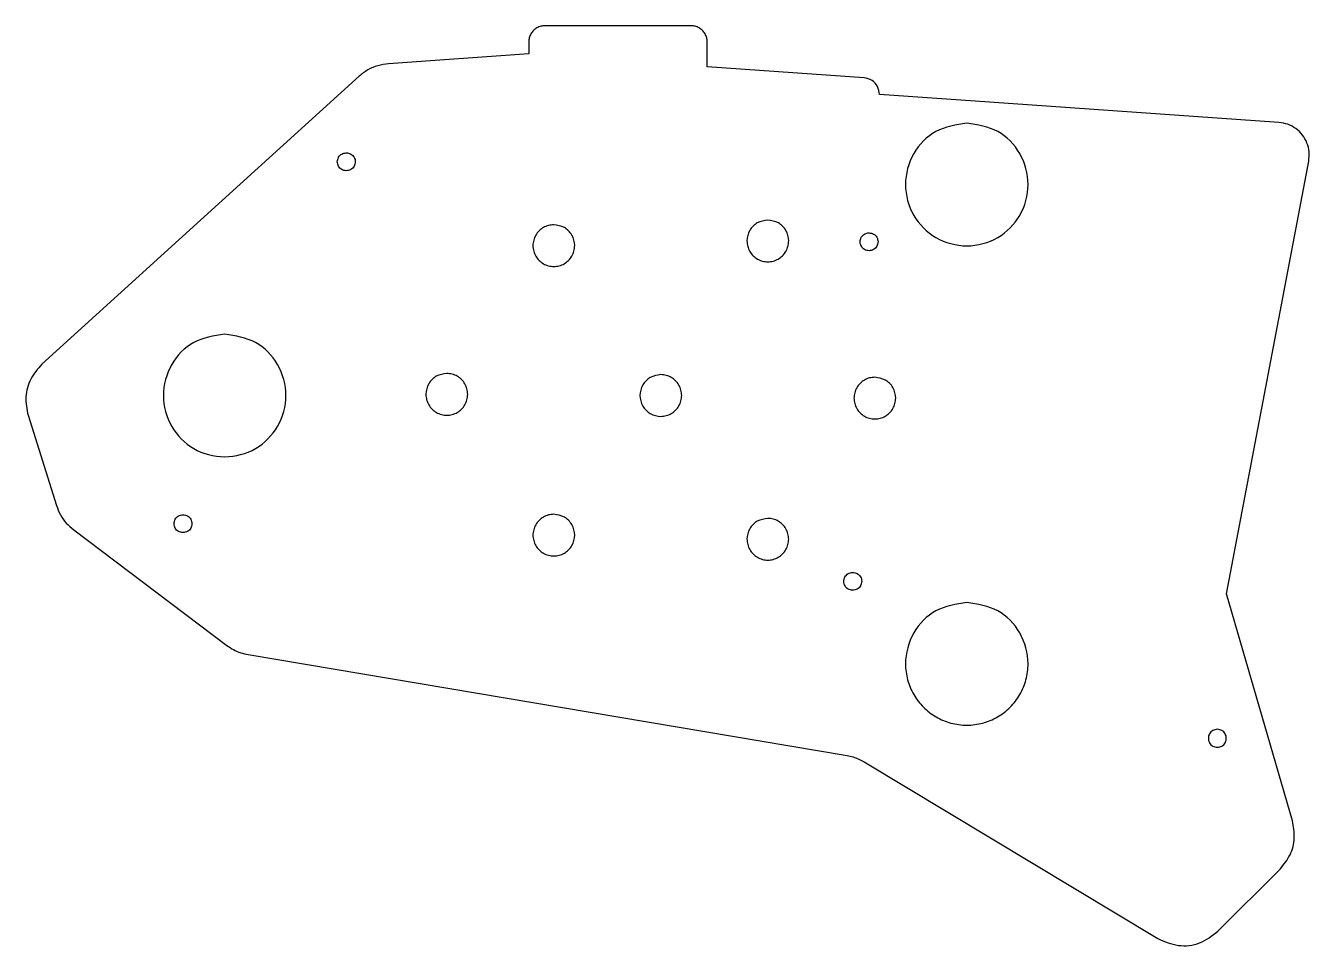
# Model space of a CAD drawing. Extents: x 0 to 157, y 0 to 113.
import ezdxf

# ---------------------------------------------------------------- set-up
doc = ezdxf.new("R2010")
doc.units = 0
doc.layers.add('Bottom_15', color=7, linetype='CONTINUOUS')

msp = doc.modelspace()

# ---------------------------------------------------------------- linework, layer by layer
at = {"layer": 'Bottom_15', "color": 7}
for p, q in [((81.424485, 112.573866), (63.574929, 112.573866)), ((61.574536, 110.573988), (61.574536, 109.109995)), ((83.424881, 107.530763), (83.424881, 110.573988)), ((61.574536, 109.109995), (44.429846, 107.918853)), ((102.624719, 106.189243), (83.424881, 107.530763)), ((40.811463, 106.374761), (2.004529, 71.132985)), ((117.953497, 103.212163), (104.484552, 104.154225)), ((117.954556, 103.212163), (117.953497, 103.212163)), ((153.36583, 100.735829), (117.954556, 103.212163)), ((115.184699, 100.634026), (115.184699, 100.634026)), ((39.259618, 97.014092), (39.259618, 97.014092)), ((146.951751, 43.031859), (157.016771, 95.999167)), ((64.649799, 88.208945), (64.649799, 88.208945)), ((90.836831, 88.782037), (90.836831, 88.782037)), ((103.229874, 87.223992), (103.229874, 87.223992)), ((24.370088, 74.814413), (24.370088, 74.814413)), ((51.556025, 70.012641), (51.556025, 70.012641)), ((77.743057, 69.866914), (77.743057, 69.866914)), ((103.930605, 69.55117), (103.930605, 69.55117)), ((0.315743, 64.890988), (3.788916, 53.849803)), ((19.274792, 52.723774), (19.274792, 52.723774)), ((64.649799, 52.782167), (64.649799, 52.782167)), ((90.836831, 52.277805), (90.836831, 52.277805)), ((5.900932, 50.858255), (24.655859, 36.725783)), ((101.229479, 45.664257), (101.229479, 45.664257)), ((155.032912, 15.282132), (146.951751, 43.031859)), ((115.184699, 41.975076), (115.184699, 41.975076)), ((27.268619, 35.600787), (100.52978, 23.25012)), ((145.839676, 26.463878), (145.839676, 26.463878)), ((102.624743, 22.474972), (138.571902, 0.855104)), ((145.906853, 1.753759), (153.514659, 9.36208))]:
    msp.add_line(p, q, dxfattribs=at)
for points, knots in [([(63.574929, 112.573866), (63.399885, 112.560565), (63.051245, 112.534075), (62.563486, 112.324285), (62.143722, 112.005049), (61.824378, 111.585367), (61.614462, 111.097662), (61.587882, 110.749029), (61.574536, 110.573988)], [0, 0, 0, 0, 0.523595, 1.042856, 1.566451, 2.090046, 2.609307, 3.132902, 3.132902, 3.132902, 3.132902]), ([(83.424881, 110.573988), (83.411535, 110.749029), (83.384955, 111.097662), (83.175039, 111.585368), (82.855694, 112.00505), (82.43593, 112.324285), (81.94817, 112.534075), (81.59953, 112.560566), (81.424485, 112.573866)], [0, 0, 0, 0, 0.523595, 1.042857, 1.566452, 2.090048, 2.609309, 3.132905, 3.132905, 3.132905, 3.132905]), ([(44.429846, 107.918853), (43.98741, 107.858316), (43.105212, 107.737608), (41.858835, 107.205734), (41.161292, 106.652312), (40.811463, 106.374761)], [0, 0, 0, 0, 1.335996, 2.663917, 3.999913, 3.999913, 3.999913, 3.999913]), ([(104.484552, 104.154225), (104.439791, 104.494374), (104.351524, 105.165124), (103.619594, 105.965998), (102.959476, 106.114125), (102.624719, 106.189243)], [0, 0, 0, 0, 1.012609, 1.996795, 3.009404, 3.009404, 3.009404, 3.009404]), ([(115.184699, 100.634026), (116.506784, 100.427885), (119.111743, 100.021718), (121.979582, 97.035934), (123.042263, 93.14111), (121.979582, 89.205391), (119.111743, 86.339865), (115.184699, 85.276398), (111.257655, 86.339865), (108.389816, 89.205391), (107.327136, 93.14111), (108.389816, 97.035934), (111.257655, 100.021718), (113.862614, 100.427885), (115.184699, 100.634026)], [0, 0, 0, 0, 3.921328, 7.726354, 11.647682, 15.56901, 19.374035, 23.295363, 27.21669, 31.021715, 34.943043, 38.864371, 42.669397, 46.590725, 46.590725, 46.590725, 46.590725]), ([(157.016771, 95.999167), (157.056693, 96.374809), (157.136157, 97.12252), (156.854319, 98.231227), (156.298601, 99.220987), (155.482959, 100.010402), (154.482556, 100.565252), (153.739257, 100.678789), (153.36583, 100.735829)], [0, 0, 0, 0, 1.125684, 2.24066, 3.366343, 4.492027, 5.607003, 6.732686, 6.732686, 6.732686, 6.732686]), ([(38.159944, 95.913901), (38.190161, 96.10664), (38.2497, 96.486401), (38.68716, 96.924067), (39.066894, 96.983784), (39.259618, 97.014092)], [0, 0, 0, 0, 0.575101, 1.133146, 1.708247, 1.708247, 1.708247, 1.708247]), ([(40.359811, 95.913901), (40.327882, 95.721705), (40.264959, 95.342946), (39.828431, 94.927922), (39.259877, 94.774238), (38.691323, 94.927922), (38.254796, 95.342946), (38.191873, 95.721705), (38.159944, 95.913901)], [0, 0, 0, 0, 0.571149, 1.125558, 1.696706, 2.267855, 2.822264, 3.393412, 3.393412, 3.393412, 3.393412]), ([(39.259618, 97.014092), (39.355905, 97.006773), (39.547683, 96.992195), (39.815979, 96.876774), (40.046862, 96.701145), (40.222492, 96.470262), (40.337913, 96.201966), (40.352492, 96.010188), (40.359811, 95.913901)], [0, 0, 0, 0, 0.288016, 0.573648, 0.861665, 1.149681, 1.435313, 1.723329, 1.723329, 1.723329, 1.723329]), ([(64.649799, 88.208945), (65.09968, 88.138689), (65.986102, 88.00026), (66.962501, 86.985355), (67.261935, 85.878915), (67.143266, 84.98846), (66.885672, 84.36571), (66.475513, 83.830778), (65.940651, 83.420566), (65.318059, 83.162616), (64.649774, 83.074345), (63.98144, 83.162496), (63.358733, 83.420388), (62.823736, 83.830583), (62.413542, 84.365579), (62.155651, 84.98829), (62.0675, 85.65661), (62.155771, 86.324947), (62.413724, 86.947343), (62.823927, 87.482939), (63.358888, 87.890358), (63.981528, 88.158118), (64.426426, 88.191956), (64.649799, 88.208945)], [0, 0, 0, 0, 1.334465, 2.629357, 3.963823, 4.632023, 5.294692, 5.962892, 6.631092, 7.293762, 7.961962, 8.630247, 9.293001, 9.961286, 10.629571, 11.292325, 11.96061, 12.628809, 13.291479, 13.959678, 14.627877, 15.290546, 15.958745, 15.958745, 15.958745, 15.958745]), ([(90.836831, 88.782037), (91.286712, 88.71178), (92.173134, 88.573351), (93.149533, 87.558447), (93.448967, 86.452007), (93.330297, 85.561552), (93.072703, 84.938802), (92.662545, 84.403871), (92.127682, 83.993656), (91.505092, 83.735719), (90.836831, 83.647402), (90.168571, 83.73572), (89.54598, 83.993657), (89.011119, 84.403872), (88.600961, 84.938803), (88.343367, 85.561552), (88.224698, 86.452006), (88.524131, 87.558446), (89.500529, 88.57335), (90.38695, 88.71178), (90.836831, 88.782037)], [0, 0, 0, 0, 1.334465, 2.629357, 3.963823, 4.632022, 5.294692, 5.962892, 6.631091, 7.293761, 7.961961, 8.63016, 9.292829, 9.961028, 10.629227, 11.291897, 11.960096, 13.29456, 14.589452, 15.923916, 15.923916, 15.923916, 15.923916]), ([(102.129681, 86.123801), (102.137001, 86.220088), (102.151579, 86.411866), (102.267001, 86.680162), (102.44263, 86.911045), (102.673513, 87.086674), (102.941809, 87.202095), (103.133587, 87.216673), (103.229874, 87.223992)], [0, 0, 0, 0, 0.288016, 0.573648, 0.861665, 1.149681, 1.435313, 1.723329, 1.723329, 1.723329, 1.723329]), ([(103.229874, 87.223992), (103.422599, 87.193684), (103.802332, 87.133967), (104.239793, 86.696301), (104.299331, 86.31654), (104.329549, 86.123801)], [0, 0, 0, 0, 0.575101, 1.133146, 1.708247, 1.708247, 1.708247, 1.708247]), ([(104.329549, 86.123801), (104.297619, 85.931605), (104.234696, 85.552846), (103.798169, 85.137822), (103.229615, 84.984138), (102.661061, 85.137822), (102.224534, 85.552846), (102.161611, 85.931605), (102.129681, 86.123801)], [0, 0, 0, 0, 0.571149, 1.125558, 1.696706, 2.267855, 2.822264, 3.393412, 3.393412, 3.393412, 3.393412]), ([(24.370088, 74.814413), (25.692174, 74.608273), (28.297133, 74.202106), (31.164973, 71.216322), (32.22765, 67.321497), (31.164973, 63.385778), (28.297133, 60.52025), (24.370088, 59.456786), (20.443043, 60.52025), (17.575203, 63.385777), (16.512525, 67.321497), (17.575203, 71.216323), (20.443043, 74.202106), (23.048003, 74.608273), (24.370088, 74.814413)], [0, 0, 0, 0, 3.921328, 7.726354, 11.647682, 15.569011, 19.374036, 23.295364, 27.216693, 31.021719, 34.943048, 38.864377, 42.669403, 46.590731, 46.590731, 46.590731, 46.590731]), ([(2.004529, 71.132985), (1.500037, 70.557934), (0.499484, 69.417443), (-0.119024, 67.131349), (0.170009, 65.641958), (0.315743, 64.890988)], [0, 0, 0, 0, 2.27545, 4.512875, 6.788325, 6.788325, 6.788325, 6.788325]), ([(51.556025, 70.012641), (51.779399, 69.995652), (52.224297, 69.961815), (52.846938, 69.694055), (53.3819, 69.286635), (53.792103, 68.751039), (54.050056, 68.128642), (54.138326, 67.460304), (54.050176, 66.791984), (53.792284, 66.169273), (53.38209, 65.634276), (52.847092, 65.224081), (52.224384, 64.96619), (51.556051, 64.878039), (50.887765, 64.966311), (50.265174, 65.224261), (49.730312, 65.634473), (49.320155, 66.169405), (49.062561, 66.792154), (48.943892, 67.682609), (49.243324, 68.789049), (50.219722, 69.803954), (51.106144, 69.942384), (51.556025, 70.012641)], [0, 0, 0, 0, 0.6682, 1.33087, 1.99907, 2.66727, 3.32994, 3.998139, 4.666425, 5.329179, 5.997465, 6.665751, 7.328505, 7.99679, 8.66499, 9.327659, 9.995859, 10.664058, 11.326728, 11.994927, 13.329392, 14.624284, 15.958749, 15.958749, 15.958749, 15.958749]), ([(77.743057, 69.866914), (77.966431, 69.849925), (78.411329, 69.816087), (79.03397, 69.548327), (79.56893, 69.140908), (79.979138, 68.605311), (80.237077, 67.982916), (80.325394, 67.314602), (80.237075, 66.646356), (79.979142, 66.023762), (79.568908, 65.488901), (79.034048, 65.078742), (78.411035, 64.821153), (77.521901, 64.702459), (76.405518, 65.002082), (75.431046, 65.977711), (75.068882, 67.316928), (75.430754, 68.642394), (76.406653, 69.658464), (77.293142, 69.796737), (77.743057, 69.866914)], [0, 0, 0, 0, 0.6682, 1.33087, 1.999069, 2.667269, 3.329939, 3.998139, 4.666338, 5.329008, 5.997207, 6.665406, 7.328076, 7.996275, 9.330739, 10.62563, 11.960094, 13.294559, 14.58945, 15.923915, 15.923915, 15.923915, 15.923915]), ([(103.930605, 69.55117), (104.380487, 69.480914), (105.266909, 69.342486), (106.243309, 68.32758), (106.54274, 67.221139), (106.424072, 66.330683), (106.166478, 65.707934), (105.75632, 65.173001), (105.221457, 64.76279), (104.598865, 64.504839), (103.93058, 64.416569), (103.262246, 64.50472), (102.639538, 64.762612), (102.104541, 65.172806), (101.694348, 65.707803), (101.436456, 66.330514), (101.348306, 66.998834), (101.436576, 67.667171), (101.694528, 68.289568), (102.104731, 68.825165), (102.639693, 69.232584), (103.262333, 69.500344), (103.707231, 69.534182), (103.930605, 69.55117)], [0, 0, 0, 0, 1.334466, 2.629359, 3.963825, 4.632025, 5.294695, 5.962895, 6.631095, 7.293765, 7.961965, 8.630251, 9.293004, 9.96129, 10.629575, 11.292329, 11.960614, 12.628814, 13.291483, 13.959683, 14.627882, 15.290552, 15.958752, 15.958752, 15.958752, 15.958752]), ([(3.788916, 53.849803), (3.937443, 53.462891), (4.233722, 52.69109), (4.957951, 51.665261), (5.586056, 51.127727), (5.900932, 50.858255)], [0, 0, 0, 0, 1.240395, 2.474305, 3.7147, 3.7147, 3.7147, 3.7147]), ([(18.174601, 51.624099), (18.204909, 51.816824), (18.264626, 52.196557), (18.702292, 52.634018), (19.082054, 52.693556), (19.274792, 52.723774)], [0, 0, 0, 0, 0.575101, 1.133146, 1.708247, 1.708247, 1.708247, 1.708247]), ([(19.274792, 52.723774), (19.467458, 52.693484), (19.84708, 52.633803), (20.284495, 52.196387), (20.344177, 51.816765), (20.374467, 51.624099)], [0, 0, 0, 0, 0.57493, 1.132818, 1.707747, 1.707747, 1.707747, 1.707747]), ([(64.649799, 52.782167), (65.099715, 52.711991), (65.986204, 52.57372), (66.962104, 51.557651), (67.323977, 50.232184), (66.961814, 48.892965), (65.98734, 47.917334), (64.870955, 47.617712), (63.981821, 47.736407), (63.358808, 47.993997), (62.823948, 48.404156), (62.413714, 48.939017), (62.155783, 49.561612), (62.067465, 50.229858), (62.155782, 50.898171), (62.413721, 51.520566), (62.823928, 52.056162), (63.358888, 52.463581), (63.981528, 52.731341), (64.426426, 52.765178), (64.649799, 52.782167)], [0, 0, 0, 0, 1.334465, 2.629357, 3.963822, 5.298288, 6.59318, 7.927646, 8.595846, 9.258515, 9.926715, 10.594914, 11.257584, 11.925783, 12.593982, 13.256651, 13.92485, 14.593049, 15.255719, 15.923918, 15.923918, 15.923918, 15.923918]), ([(90.836831, 52.277805), (91.060204, 52.260817), (91.505103, 52.226979), (92.127743, 51.95922), (92.662704, 51.551801), (93.072908, 51.016205), (93.330861, 50.393809), (93.419132, 49.725471), (93.330981, 49.057152), (93.07309, 48.43444), (92.662895, 47.899443), (92.127898, 47.489249), (91.50519, 47.231357), (90.836856, 47.143206), (90.168571, 47.231478), (89.54598, 47.489429), (89.011118, 47.89964), (88.600961, 48.434573), (88.343367, 49.057321), (88.224698, 49.947776), (88.524132, 51.054215), (89.500529, 52.069119), (90.38695, 52.207549), (90.836831, 52.277805)], [0, 0, 0, 0, 0.668199, 1.330869, 1.999068, 2.667268, 3.329937, 3.998137, 4.666422, 5.329176, 5.997462, 6.665748, 7.328502, 7.996787, 8.664987, 9.327656, 9.995856, 10.664055, 11.326725, 11.994924, 13.329388, 14.624279, 15.958743, 15.958743, 15.958743, 15.958743]), ([(20.374467, 51.624099), (20.342526, 51.431915), (20.27958, 51.05318), (19.84306, 50.638194), (19.274534, 50.484526), (18.706008, 50.638194), (18.269488, 51.05318), (18.206542, 51.431915), (18.174601, 51.624099)], [0, 0, 0, 0, 0.571121, 1.125504, 1.696625, 2.267746, 2.822129, 3.39325, 3.39325, 3.39325, 3.39325]), ([(100.129804, 44.564064), (100.160022, 44.756802), (100.21956, 45.136564), (100.657021, 45.574231), (101.036754, 45.633949), (101.229479, 45.664257)], [0, 0, 0, 0, 0.575101, 1.133147, 1.708249, 1.708249, 1.708249, 1.708249]), ([(101.229479, 45.664257), (101.325766, 45.656937), (101.517544, 45.642359), (101.78584, 45.526937), (102.016722, 45.351308), (102.192351, 45.120425), (102.307772, 44.852129), (102.32235, 44.660351), (102.329669, 44.564064)], [0, 0, 0, 0, 0.288016, 0.573648, 0.861664, 1.149681, 1.435312, 1.723329, 1.723329, 1.723329, 1.723329]), ([(102.329669, 44.564064), (102.297723, 44.371885), (102.234768, 43.993159), (101.798251, 43.57819), (101.229737, 43.424528), (100.661222, 43.57819), (100.224706, 43.993159), (100.16175, 44.371885), (100.129804, 44.564064)], [0, 0, 0, 0, 0.571109, 1.125481, 1.69659, 2.267699, 2.822071, 3.39318, 3.39318, 3.39318, 3.39318]), ([(115.184699, 41.975076), (116.506693, 41.768698), (119.111471, 41.362062), (121.980646, 38.379735), (122.860367, 35.128454), (122.511501, 32.511985), (121.754503, 30.68224), (120.549251, 29.110555), (118.97761, 27.905352), (117.148228, 27.147565), (115.184699, 26.888296), (113.22117, 27.147565), (111.391788, 27.905352), (109.820147, 29.110555), (108.614895, 30.68224), (107.857897, 32.511985), (107.509031, 35.128454), (108.388752, 38.379735), (111.257927, 41.362062), (113.862705, 41.768698), (115.184699, 41.975076)], [0, 0, 0, 0, 3.921328, 7.726354, 11.647683, 13.611022, 15.558113, 17.521452, 19.484792, 21.431883, 23.395222, 25.358562, 27.305653, 29.268992, 31.232332, 33.179423, 35.142762, 39.06409, 42.869116, 46.790445, 46.790445, 46.790445, 46.790445]), ([(24.655859, 36.725783), (24.919936, 36.54585), (25.447261, 36.186551), (26.333034, 35.805158), (26.956431, 35.668982), (27.268619, 35.600787)], [0, 0, 0, 0, 0.957323, 1.911639, 2.868962, 2.868962, 2.868962, 2.868962]), ([(145.839676, 26.463878), (146.033578, 26.433683), (146.415633, 26.374189), (146.836316, 25.936399), (146.992387, 25.365173), (146.836449, 24.787855), (146.415763, 24.367494), (145.839676, 24.211495), (145.263588, 24.367494), (144.842902, 24.787855), (144.686964, 25.365173), (144.843035, 25.936399), (145.263718, 26.374189), (145.645773, 26.433683), (145.839676, 26.463878)], [0, 0, 0, 0, 0.5751, 1.133146, 1.708246, 2.28349, 2.841673, 3.416918, 3.992163, 4.550345, 5.12559, 5.70069, 6.258736, 6.833836, 6.833836, 6.833836, 6.833836]), ([(100.52978, 23.25012), (100.774432, 23.199362), (101.263263, 23.097945), (101.968859, 22.836871), (102.405974, 22.595683), (102.624743, 22.474972)], [0, 0, 0, 0, 0.748954, 1.496462, 2.245416, 2.245416, 2.245416, 2.245416]), ([(153.514659, 9.36208), (153.965363, 9.920473), (154.860072, 11.028957), (155.410057, 13.173489), (155.159253, 14.57575), (155.032912, 15.282132)], [0, 0, 0, 0, 2.136824, 4.24188, 6.378704, 6.378704, 6.378704, 6.378704]), ([(138.571902, 0.855104), (139.392406, 0.498723), (141.015286, -0.206164), (143.791938, 0.134022), (145.196651, 1.209841), (145.906853, 1.753759)], [0, 0, 0, 0, 2.651735, 5.244882, 7.896617, 7.896617, 7.896617, 7.896617])]:
    msp.add_open_spline(points, degree=3, knots=knots, dxfattribs=at)

doc.saveas('drawing.dxf')
